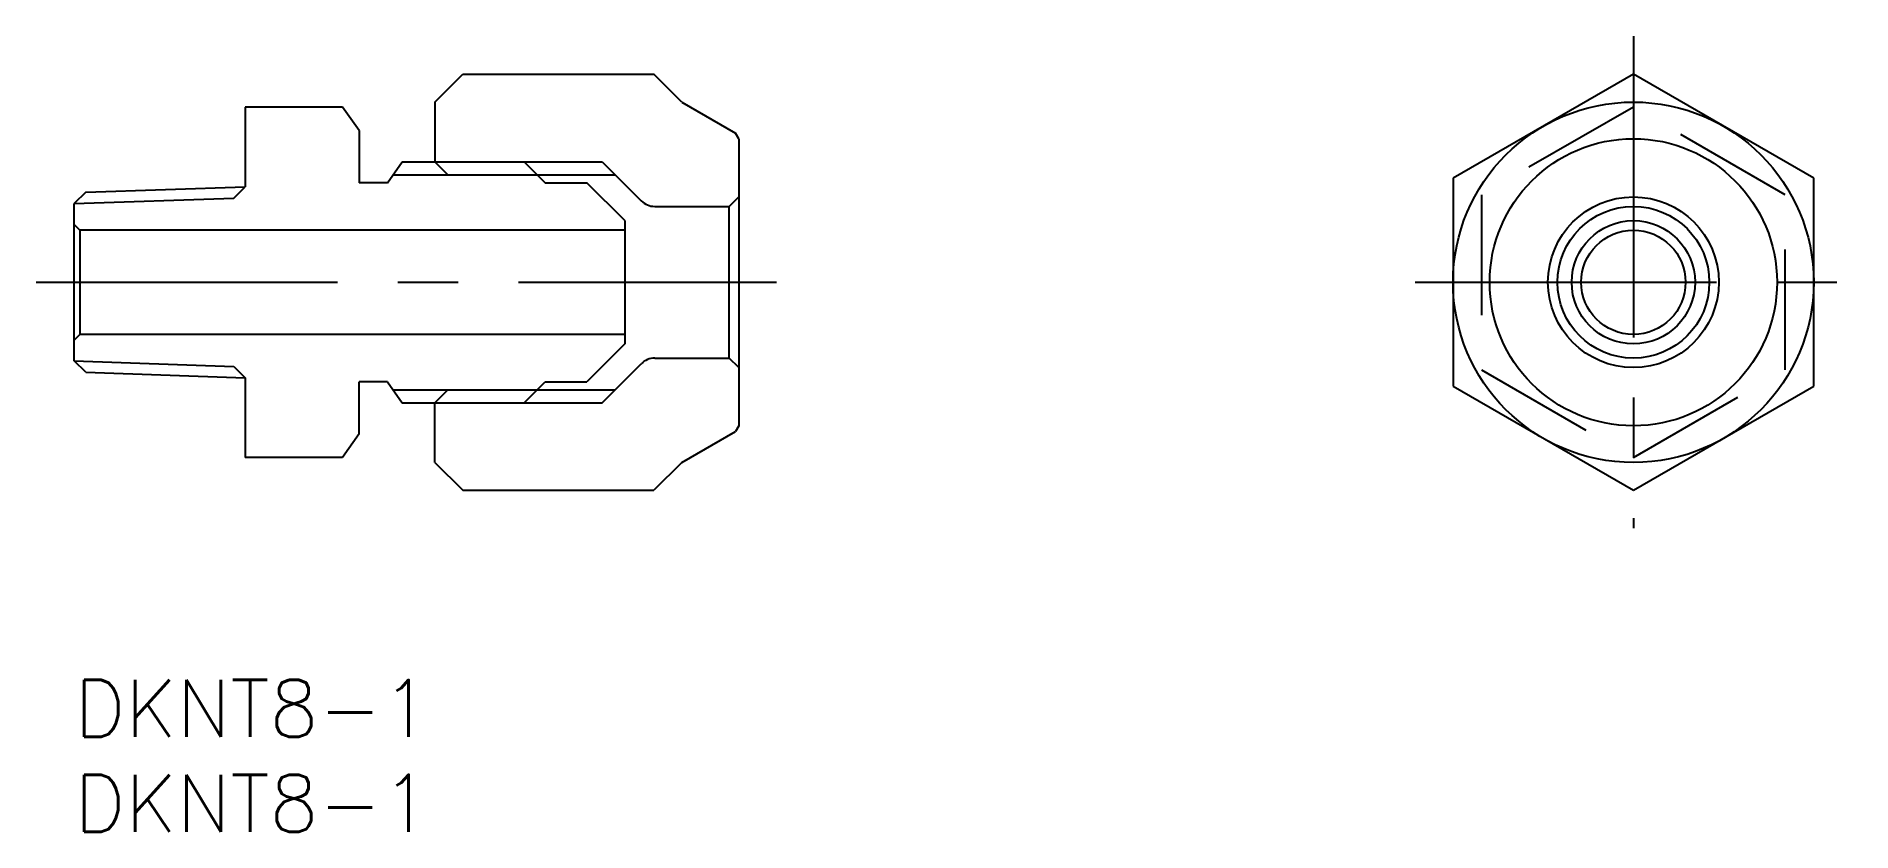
# Model space of a CAD drawing. Extents: x -2 to 93.6, y -8 to 33.9.
import ezdxf

# ---------------------------------------------------------------- set-up
doc = ezdxf.new("R2010")
doc.units = 0
doc.header["$LTSCALE"] = 0.5
doc.linetypes.add('CENTER', pattern=[50.8, 31.75, -6.35, 6.35, -6.35])
doc.linetypes.add('DASHED', pattern=[19.05, 12.7, -6.35])
for name, color, linetype in [('MSM_CENTER', 1, 'CENTER'), ('MSM_CONTINUOUS', 7, 'CONTINUOUS'), ('MSM_DASHED', 4, 'DASHED'), ('MSM_NARROW', 5, 'CONTINUOUS'), ('MSM_PART_NUMBER', 7, 'CONTINUOUS')]:
    doc.layers.add(name, color=color, linetype=linetype)
doc.styles.get("Standard").update_dxf_attribs({"font": 'txt.shx', "height": 3, "bigfont": 'bigfont.shx'})

# ---------------------------------------------------------------- blocks, each defined once
blk = doc.blocks.new('*U2')
at = {"layer": 'MSM_PART_NUMBER'}
blk.add_text('DKNT8-1', height=3, dxfattribs=at).set_placement((0, -3))
blk = doc.blocks.new('*U3')
at = {"layer": 'MSM_PART_NUMBER'}
blk.add_text('DKNT8-1', height=3, dxfattribs=at).set_placement((0, -8))

msp = doc.modelspace()

# ---------------------------------------------------------------- linework, layer by layer
at = {"layer": 'MSM_CENTER'}
for p, q in [((82.133, 33.939), (82.133, 8)), ((-2, 20.97), (37, 20.97)), ((70.633, 20.97), (93.633, 20.97))]:
    msp.add_line(p, q, dxfattribs=at)
at = {"layer": 'MSM_CONTINUOUS'}
for p, q in [((19, 30.47), (20.47, 31.939)), ((20.47, 31.939), (30.53, 31.939)), ((32, 30.47), (30.53, 31.939)), ((82.133, 31.939), (72.633, 26.454)), ((91.633, 26.454), (82.133, 31.939)), ((14.133, 30.207), (9, 30.207)), ((9, 30.207), (9, 26.009)), ((15, 28.97), (14.133, 30.207)), ((19, 30.47), (19, 27.32)), ((32, 30.47), (34.827, 28.838)), ((15, 28.97), (15, 26.22)), ((35, 28.538), (34.827, 28.838)), ((35, 28.538), (35, 13.402)), ((16.5, 26.22), (17.27, 27.32)), ((17.27, 27.32), (23.7, 27.32)), ((23.7, 27.32), (24.8, 26.22)), ((0.602, 25.716), (9, 26.009)), ((16.5, 26.22), (15, 26.22)), ((19.687, 26.633), (28.5, 26.633)), ((24.8, 26.22), (27, 26.22)), ((29, 24.22), (27, 26.22)), ((28.5, 26.633), (29.87, 25.263)), ((72.633, 26.454), (72.633, 15.485)), ((91.633, 15.485), (91.633, 26.454)), ((0.602, 25.716), (0, 25.114)), ((0, 16.825), (0, 25.114)), ((30.577, 24.97), (34.5, 24.97)), ((35, 25.47), (34.5, 24.97)), ((34.5, 16.97), (34.5, 24.97)), ((0.3, 23.72), (0, 24.02)), ((29, 24.22), (29, 17.72)), ((0.3, 23.72), (0.3, 18.22)), ((29, 23.72), (0.3, 23.72)), ((0, 17.92), (0.3, 18.22)), ((29, 18.22), (0.3, 18.22)), ((29, 17.72), (27, 15.72)), ((0.602, 16.223), (0, 16.825)), ((28.5, 15.307), (29.87, 16.677)), ((30.577, 16.97), (34.5, 16.97)), ((35, 16.47), (34.5, 16.97)), ((0.602, 16.223), (9, 15.93)), ((9, 15.93), (9, 11.732)), ((15, 12.97), (15, 15.72)), ((16.5, 15.72), (15, 15.72)), ((16.5, 15.72), (17.27, 14.62)), ((19.687, 15.307), (28.5, 15.307)), ((23.7, 14.62), (24.8, 15.72)), ((24.8, 15.72), (27, 15.72)), ((72.633, 15.485), (82.133, 10)), ((82.133, 10), (91.633, 15.485)), ((17.27, 14.62), (23.7, 14.62)), ((19, 11.47), (19, 14.62)), ((35, 13.402), (34.827, 13.102)), ((15, 12.97), (14.133, 11.732)), ((32, 11.47), (34.827, 13.102)), ((14.133, 11.732), (9, 11.732)), ((19, 11.47), (20.47, 10)), ((32, 11.47), (30.53, 10)), ((20.47, 10), (30.53, 10))]:
    msp.add_line(p, q, dxfattribs=at)
for radius in [9.5, 7.568, 4.5, 4, 3.25, 2.75]:
    msp.add_circle((82.133, 20.97), radius, dxfattribs=at)
for centre, start, end in [((30.577, 25.97), 225, 270), ((30.577, 15.97), 90, 135)]:
    msp.add_arc(centre, 1, start, end, dxfattribs=at)
at = {"layer": 'MSM_DASHED'}
for p, q in [((82.133, 30.207), (74.133, 25.588)), ((90.133, 25.588), (82.133, 30.207)), ((19, 27.32), (19.687, 26.633)), ((74.133, 25.588), (74.133, 16.351)), ((90.133, 16.351), (90.133, 25.588)), ((74.133, 16.351), (82.133, 11.732)), ((82.133, 11.732), (90.133, 16.351)), ((19, 14.62), (19.687, 15.307))]:
    msp.add_line(p, q, dxfattribs=at)
at = {"layer": 'MSM_NARROW'}
for p, q in [((19, 27.32), (27.813, 27.32)), ((27.813, 27.32), (28.5, 26.633)), ((8.401, 25.407), (9, 26.009)), ((16.789, 26.633), (24.387, 26.633)), ((0, 25.114), (8.401, 25.407)), ((0, 16.825), (8.401, 16.532)), ((8.401, 16.532), (9, 15.93)), ((16.789, 15.307), (24.387, 15.307)), ((27.813, 14.62), (28.5, 15.307)), ((19, 14.62), (27.813, 14.62))]:
    msp.add_line(p, q, dxfattribs=at)

# ---------------------------------------------------------------- block references
at = {"layer": 'MSM_CONTINUOUS'}
for name in ['*U2', '*U3']:
    msp.add_blockref(name, (0, 0), dxfattribs=at)

doc.saveas('drawing.dxf')
